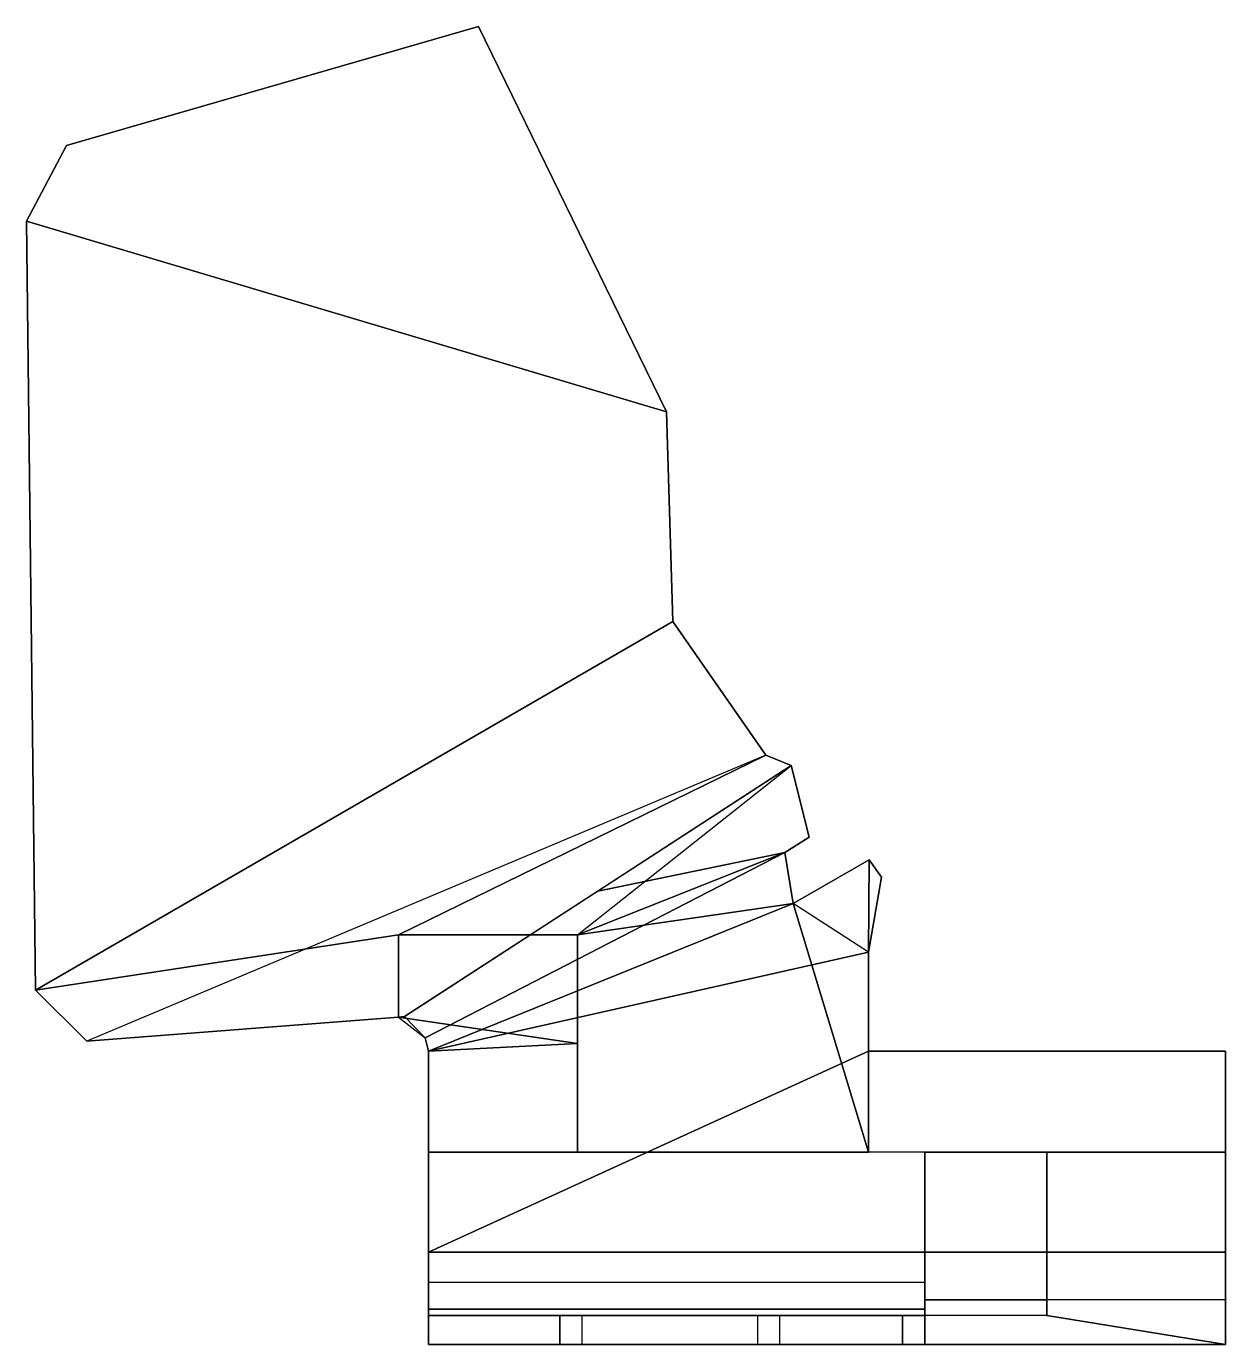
# Model space of a CAD drawing. Header units: millimetres. Extents: x 0 to 412, y 0 to 88.
# Drawn here: x 331.3 to 411.8, y 0 to 88.5 of the extents above.
import ezdxf

# ---------------------------------------------------------------- set-up
doc = ezdxf.new("R2010")
doc.units = ezdxf.units.MM
doc.layers.add('ACESSORIOS', color=2, linetype='CONTINUOUS')

msp = doc.modelspace()

# ---------------------------------------------------------------- linework, layer by layer
at = {"layer": 'ACESSORIOS'}
for p, q in [((367.097, 0, -13.3), (367.097, 1.964, -13.3)), ((390.097, 0, -13.3), (390.097, 1.964, -13.3))]:
    msp.add_line(p, q, dxfattribs=at)
for points in [[(331.301, 75.42, -0.2), (374.261, 62.621, -0.2), (361.641, 88.497, -0.2), (334.003, 80.504, -0.2)], [(334.003, 80.504, -0.2), (361.641, 88.497, -0.2), (361.641, 88.497, -13.3), (334.003, 80.504, -13.3)], [(374.261, 62.621, -13.3), (361.641, 88.497, -13.3), (361.641, 88.497, -0.2), (374.261, 62.621, -0.2)], [(361.641, 88.497, -13.3), (374.261, 62.621, -13.3), (374.261, 62.621, -0.2), (361.641, 88.497, -0.2)], [(374.261, 62.621, -13.3), (331.301, 75.42, -13.3), (334.003, 80.504, -13.3), (361.641, 88.497, -13.3)], [(334.003, 80.504, -0.2), (331.301, 75.42, -0.2), (331.301, 75.42, -13.3), (334.003, 80.504, -13.3)], [(331.301, 75.42, -13.3), (331.915, 23.798, -13.3), (331.915, 23.798, -0.2), (331.301, 75.42, -0.2)], [(331.301, 75.42, -0.2), (331.915, 23.798, -0.2), (374.676, 48.546, -0.2), (374.261, 62.621, -0.2)], [(374.261, 62.621, -13.3), (374.676, 48.546, -13.3), (331.915, 23.798, -13.3), (331.301, 75.42, -13.3)], [(374.676, 48.546, -13.3), (374.676, 48.546, -0.2), (374.261, 62.621, -0.2), (374.261, 62.621, -13.3)], [(374.676, 48.546, -13.3), (374.676, 48.546, -0.2), (374.261, 62.621, -0.2), (374.261, 62.621, -13.3)], [(380.916, 39.573, -0.2), (335.353, 20.37, -0.2), (331.915, 23.798, -0.2), (374.676, 48.546, -0.2)], [(356.276, 27.517, -13.3), (380.916, 39.573, -13.3), (374.676, 48.546, -13.3), (331.915, 23.798, -13.3)], [(374.676, 48.546, -0.2), (380.916, 39.573, -0.2), (380.916, 39.573, -13.3), (374.676, 48.546, -13.3)], [(335.353, 20.37, -0.2), (356.672, 22.018, -0.2), (382.616, 38.884, -0.2), (380.916, 39.573, -0.2)], [(380.916, 39.573, -13.3), (356.276, 27.517, -13.3), (368.276, 27.517, -13.3), (382.616, 38.884, -13.3)], [(380.916, 39.573, -13.3), (382.616, 38.884, -13.3), (382.616, 38.884, -0.2), (380.916, 39.573, -0.2)], [(382.616, 38.884, -13.3), (383.825, 34.066, -13.3), (382.198, 33.047, -13.3), (368.276, 27.517, -13.3)], [(383.825, 34.066, -0.2), (382.616, 38.884, -0.2), (369.644, 30.451, -0.2), (382.198, 33.047, -0.2)], [(382.616, 38.884, -13.3), (383.825, 34.066, -13.3), (383.825, 34.066, -0.2), (382.616, 38.884, -0.2)], [(382.198, 33.047, -0.2), (383.825, 34.066, -0.2), (383.825, 34.066, -13.3), (382.198, 33.047, -13.3)], [(382.198, 33.047, -13.3), (382.198, 33.047, -0.2), (383.825, 34.066, -0.2), (383.825, 34.066, -13.3)], [(369.644, 30.451, -0.2), (356.672, 22.018, -0.2), (358.063, 20.607, -0.2), (382.198, 33.047, -0.2)], [(358.063, 20.607, -0.2), (358.276, 19.691, -0.2), (382.747, 29.614, -0.2), (382.198, 33.047, -0.2)], [(382.198, 33.047, -13.3), (382.747, 29.614, -13.3), (368.276, 27.517, -13.3)], [(382.198, 33.047, -13.3), (382.747, 29.614, -13.3), (382.747, 29.614, -0.2), (382.198, 33.047, -0.2)], [(382.198, 33.047, -13.3), (382.747, 29.614, -13.3), (382.747, 29.614, -0.2), (382.198, 33.047, -0.2)], [(387.853, 32.539, -13.3), (382.747, 29.614, -13.3), (382.747, 29.614, -0.2), (387.853, 32.539, -0.2)], [(382.747, 29.614, -0.2), (387.853, 32.539, -0.2), (387.853, 32.539, -13.3), (382.747, 29.614, -13.3)], [(382.747, 29.614, -0.2), (387.853, 32.539, -0.2), (388.687, 31.376, -0.2), (387.801, 26.35, -0.2)], [(387.801, 26.35, -13.3), (387.801, 12.923, -13.3), (382.747, 29.614, -13.3), (387.853, 32.539, -13.3)], [(387.853, 32.539, -13.3), (388.687, 31.376, -13.3), (387.801, 26.35, -13.3)], [(387.853, 32.539, -13.3), (388.687, 31.376, -13.3), (388.687, 31.376, -0.2), (387.853, 32.539, -0.2)], [(388.687, 31.376, -13.3), (388.687, 31.376, -0.2), (387.801, 26.35, -0.2), (387.801, 26.35, -13.3)], [(388.687, 31.376, -0.2), (387.801, 26.35, -0.2), (387.801, 26.35, -13.3), (388.687, 31.376, -13.3)], [(358.276, 19.691, -0.2), (387.801, 26.35, -0.2), (382.747, 29.614, -0.2)], [(368.276, 27.517, -13.3), (382.747, 29.614, -13.3), (387.801, 12.923, -13.3), (368.276, 12.923, -13.3)], [(356.276, 27.517, -13.3), (331.915, 23.798, -13.3), (335.353, 20.37, -13.3), (356.276, 21.987, -13.3)], [(356.276, 21.987, -11.278), (356.276, 27.517, -13.3), (356.276, 21.987, -13.3)], [(368.276, 27.517, -13.3), (356.276, 27.517, -13.3), (356.276, 21.987, -11.278), (368.276, 20.22, -10.633)], [(368.276, 12.923, -7.965), (368.276, 27.517, -13.3), (368.276, 12.923, -13.3)], [(387.801, 19.691, -0.2), (387.801, 26.35, -0.2), (358.276, 19.691, -0.2), (358.276, 6.2)], [(387.801, 12.923, -13.3), (387.801, 26.35, -13.3), (387.801, 19.691, -3.093), (387.801, 12.923, -7)], [(387.801, 19.691, -3.093), (387.801, 19.691, -0.2), (387.801, 26.35, -0.2), (387.801, 26.35, -13.3)], [(335.353, 20.37, -0.2), (331.915, 23.798, -0.2), (331.915, 23.798, -13.3), (335.353, 20.37, -13.3)], [(335.353, 20.37, -13.3), (335.353, 20.37, -0.2), (356.672, 22.018, -0.2), (356.276, 21.987, -13.3)], [(358.063, 20.607, -10.774), (358.063, 20.607, -0.2), (356.672, 22.018, -0.2), (356.276, 21.987, -11.278)], [(356.276, 21.987, -11.278), (356.276, 21.987, -13.3), (356.672, 22.018, -0.2)], [(356.276, 21.987, -11.278), (358.063, 20.607, -10.774), (358.276, 19.691, -10.439), (368.276, 20.22, -10.633)], [(358.276, 19.691, -0.2), (358.063, 20.607, -0.2), (358.063, 20.607, -10.774), (358.276, 19.691, -10.439)], [(358.276, 19.691, -10.439), (358.276, 12.923, -7.965), (368.276, 12.923, -7.965), (368.276, 20.22, -10.633)], [(358.276, 12.923, -7.965), (358.276, 19.691, -0.2), (358.276, 19.691, -10.439)], [(358.276, 6.2), (411.776, 6.2), (411.776, 19.691, -0.2), (387.801, 19.691, -0.2)], [(358.276, 12.923, -7), (358.276, 12.945, -0.1), (358.276, 19.691, -0.2), (358.276, 12.923, -7.965)], [(411.776, 19.691, -3.093), (387.801, 19.691, -3.093), (387.801, 19.691, -0.2), (411.776, 19.691, -0.2)], [(387.801, 19.691, -0.2), (411.776, 19.691, -0.2), (411.776, 19.691, -3.093), (387.801, 19.691, -3.093)], [(411.776, 12.923, -7), (387.801, 12.923, -7), (387.801, 19.691, -3.093), (411.776, 19.691, -3.093)], [(411.776, 6.2), (411.776, 19.691, -0.2), (411.776, 19.691, -3.093), (411.776, 12.923, -7)], [(358.276, 12.923, -7), (358.276, 12.945, -0.1), (358.276, 6.2)], [(358.276, 12.923, -7), (358.276, 4.2, -7), (358.276, 6.2)], [(387.801, 12.923, -7), (368.276, 12.923, -7.965), (358.276, 12.923, -7.965), (358.276, 12.923, -7)], [(391.597, 12.923, -7), (358.276, 12.923, -7), (358.276, 4.2, -7), (391.597, 4.2, -7)], [(368.276, 12.923, -13.3), (387.801, 12.923, -13.3), (387.801, 12.923, -7), (368.276, 12.923, -7.965)], [(399.776, 3, -11.8), (391.597, 3, -11.8), (391.597, 12.923, -7), (399.776, 12.923, -7)], [(391.597, 12.923, -7), (391.597, 4.2, -7), (391.597, 3, -11.8)], [(399.776, 4.2, -7), (399.776, 12.923, -7), (399.776, 3, -11.8)], [(411.776, 3, -11.8), (399.776, 3, -11.8), (399.776, 12.923, -7), (411.776, 12.923, -7)], [(411.776, 12.923, -7), (411.776, 6.2), (411.776, 7.962, -9.4)], [(411.776, 6.2), (411.776, 7.962, -9.4), (411.776, 3, -11.8), (411.776, 0, -11.8)], [(358.276, 4.2, -7), (358.276, 6.2), (358.276, 0), (358.276, 0, -6.65)], [(358.276, 6.2), (358.276, 0), (411.776, 0), (411.776, 6.2)], [(411.776, 0, -11.8), (411.776, 0), (411.776, 6.2)], [(358.276, 0, -6.65), (358.276, 4.2, -7), (358.276, 2.376, -10.159), (358.276, 1.964, -11.8)], [(358.276, 2.376, -10.159), (358.276, 4.2, -7), (391.597, 4.2, -7), (391.597, 2.376, -10.159)], [(391.597, 3, -11.8), (391.597, 1.964, -11.8), (391.597, 2.376, -10.159), (391.597, 4.2, -7)], [(399.776, 3, -11.8), (399.776, 1.964, -11.8), (399.776, 2.376, -10.159), (399.776, 4.2, -7)], [(391.597, 1.964, -11.8), (391.597, 3, -11.8), (399.776, 3, -11.8), (399.776, 1.964, -11.8)], [(399.776, 3, -11.8), (399.776, 1.964, -11.8), (411.776, 0, -11.8), (411.776, 3, -11.8)], [(391.597, 2.376, -10.159), (391.597, 1.964, -11.8), (358.276, 1.964, -11.8), (358.276, 2.376, -10.159)], [(358.276, 1.964, -13.3), (358.276, 0, -13.3), (358.276, 0, -6.65), (358.276, 1.964, -11.8)], [(368.597, 1.964, -11.8), (358.276, 1.964, -11.8), (358.276, 1.964, -13.3), (367.097, 1.964, -13.3)], [(367.097, 1.964, -13.3), (367.097, 0, -13.3), (358.276, 0, -13.3), (358.276, 1.964, -13.3)], [(367.097, 0, -13.3), (368.597, 0, -11.8), (368.597, 1.964, -11.8), (367.097, 1.964, -13.3)], [(368.597, 1.964, -11.8), (380.354, 1.964, -11.8), (380.354, 0, -11.8), (368.597, 0, -11.8)], [(391.597, 1.964, -11.8), (380.354, 1.964, -11.8), (381.854, 1.964, -13.3), (390.097, 1.964, -13.3)], [(381.854, 1.964, -13.3), (380.354, 1.964, -11.8), (380.354, 0, -11.8), (381.854, 0, -13.3)], [(390.097, 1.964, -13.3), (390.097, 0, -13.3), (381.854, 0, -13.3), (381.854, 1.964, -13.3)], [(390.097, 0, -13.3), (391.597, 0, -11.8), (391.597, 1.964, -11.8), (390.097, 1.964, -13.3)], [(399.776, 1.964, -11.8), (391.597, 1.964, -11.8), (391.597, 0, -11.8), (411.776, 0, -11.8)], [(358.276, 0, -13.3), (367.097, 0, -13.3), (368.597, 0, -11.8), (358.276, 0)], [(358.276, 0), (385.026, 0), (380.354, 0, -11.8), (368.597, 0, -11.8)], [(385.026, 0), (391.597, 0, -11.8), (380.354, 0, -11.8)], [(380.354, 0, -11.8), (381.854, 0, -13.3), (390.097, 0, -13.3), (391.597, 0, -11.8)], [(391.597, 0, -11.8), (411.776, 0, -11.8), (411.776, 0), (385.026, 0)]]:
    msp.add_3dface(points, dxfattribs=at)

doc.saveas('drawing.dxf')
